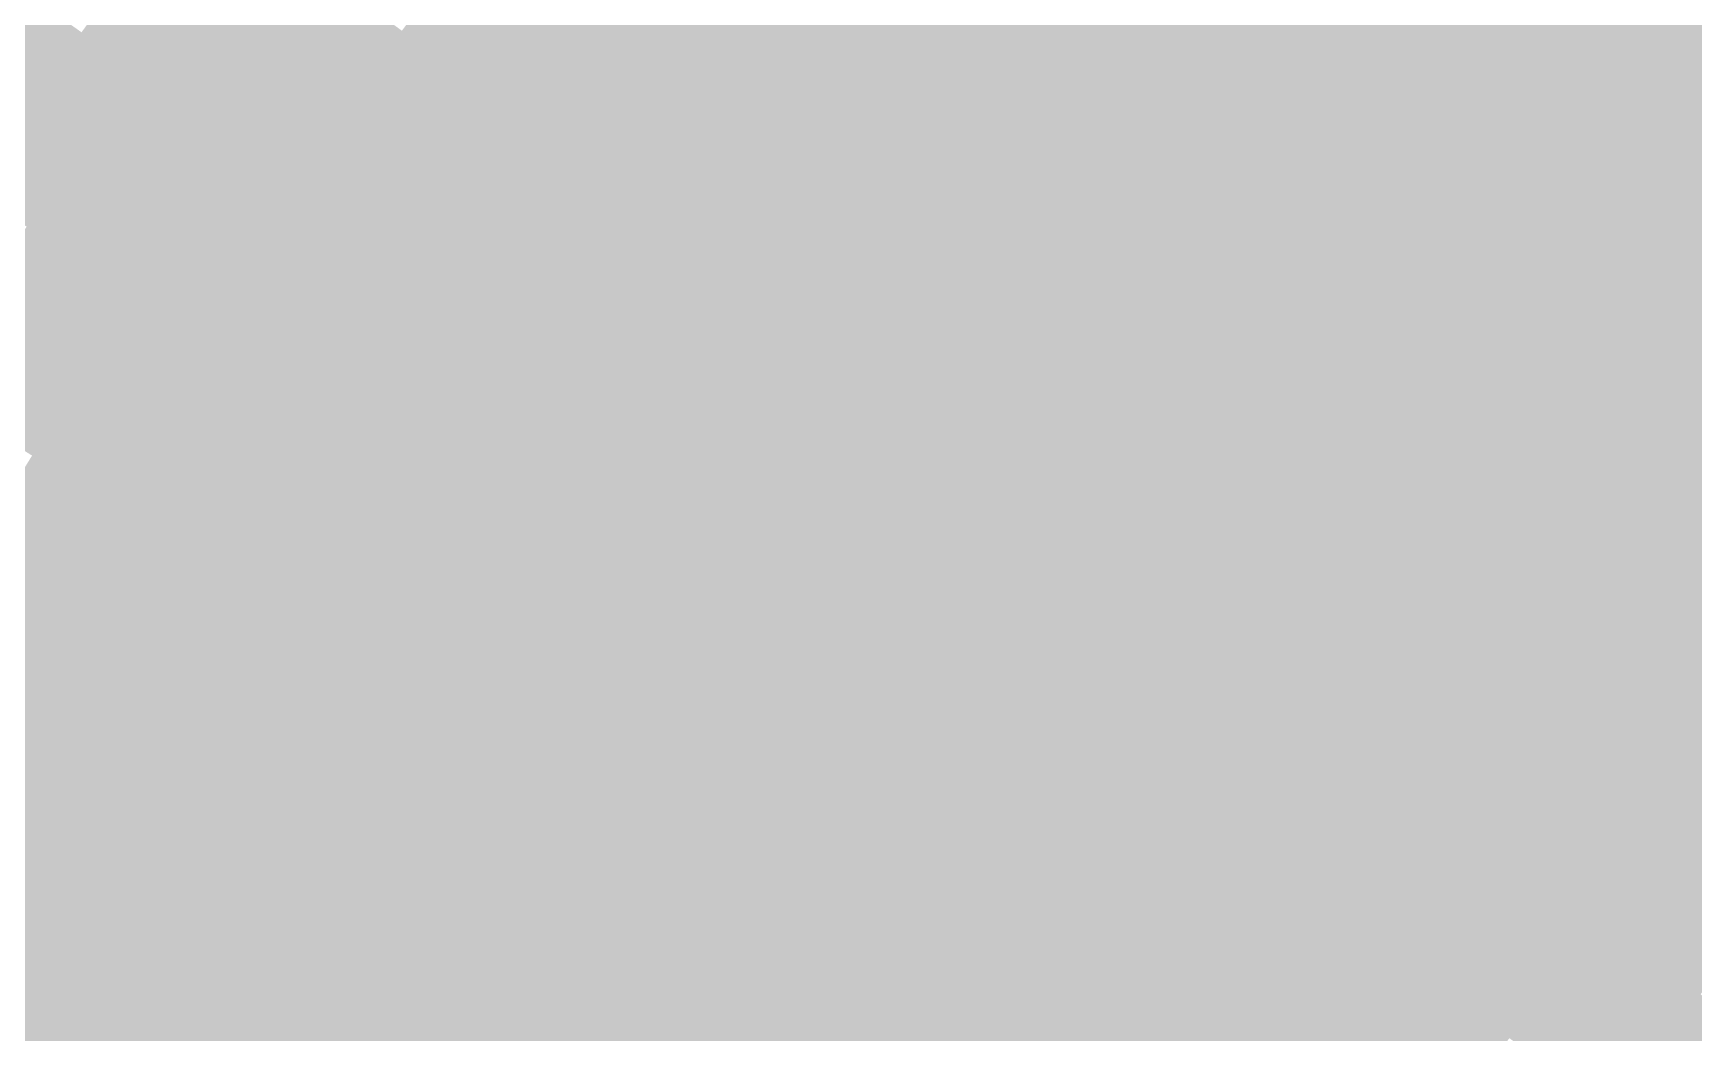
# Model space of a CAD drawing. Header units: inches. Extents: x -266 to 784, y -170 to 213.
# Drawn here: x -99.67 to -74, y 54.21 to 69.66 of the extents above; entities that cross this region are included whole.
import ezdxf

# ---------------------------------------------------------------- set-up
doc = ezdxf.new("R2010")
doc.units = ezdxf.units.IN
doc.header["$MEASUREMENT"] = 0

msp = doc.modelspace()

# ---------------------------------------------------------------- linework, layer by layer
at = {"color": 101, "true_color": 0x79f2a3}
msp.add_solid([(-89.083146, 69.52117), (-89.871493, 70.136401), (-87.350181, 71.686441), (-88.123192, 72.320834)], dxfattribs=at)
at = {"color": 113, "true_color": 0x6ad494}
msp.add_solid([(-98.110178, 69.096983), (-98.927762, 69.672791), (-96.384904, 71.483917), (-97.188111, 72.079616)], dxfattribs=at)
at = {"color": 113, "true_color": 0x72e59d}
msp.add_solid([(-93.172074, 69.101119), (-93.975281, 69.696819), (-91.448186, 71.366865), (-92.236532, 71.982096)], dxfattribs=at)
at = {"color": 101, "true_color": 0x7bf6a6}
msp.add_solid([(-88.2948, 68.905938), (-89.083146, 69.52117), (-86.577171, 71.052048), (-87.350181, 71.686441)], dxfattribs=at)
at = {"color": 101, "true_color": 0x7afea6}
msp.add_solid([(-84.258139, 69.148868), (-85.03115, 69.783261), (-82.535764, 71.19584), (-83.292973, 71.849013)], dxfattribs=at)
at = {"color": 101, "true_color": 0x66fe95}
msp.add_solid([(-80.264138, 69.236321), (-81.021347, 69.889494), (-78.540819, 71.185249), (-79.28177, 71.856808)], dxfattribs=at)
at = {"color": 91, "true_color": 0x53fe84}
msp.add_solid([(-76.317966, 69.170572), (-77.058917, 69.842131), (-74.59745, 71.022676), (-75.321697, 71.712217)], dxfattribs=at)
at = {"color": 113, "true_color": 0x6cd997}
msp.add_solid([(-97.292593, 68.521175), (-98.110178, 69.096983), (-95.581696, 70.888217), (-96.384904, 71.483917)], dxfattribs=at)
at = {"color": 101, "true_color": 0x74eaa0}
msp.add_solid([(-92.368866, 68.50542), (-93.172074, 69.101119), (-90.659839, 70.751633), (-91.448186, 71.366865)], dxfattribs=at)
at = {"color": 101, "true_color": 0x73fea1}
msp.add_solid([(-83.485129, 68.514475), (-84.258139, 69.148868), (-81.778555, 70.542667), (-82.535764, 71.19584)], dxfattribs=at)
at = {"color": 101, "true_color": 0x60fe91}
msp.add_solid([(-79.506929, 68.583149), (-80.264138, 69.236321), (-77.799868, 70.51369), (-78.540819, 71.185249)], dxfattribs=at)
at = {"color": 113, "true_color": 0x6edd9a}
msp.add_solid([(-96.475008, 67.945367), (-97.292593, 68.521175), (-94.778489, 70.292518), (-95.581696, 70.888217)], dxfattribs=at)
at = {"color": 101, "true_color": 0x7dfba9}
msp.add_solid([(-87.506453, 68.290707), (-88.2948, 68.905938), (-85.80416, 70.417655), (-86.577171, 71.052048)], dxfattribs=at)
at = {"color": 91, "true_color": 0x4dfe7f}
msp.add_solid([(-75.577015, 68.499013), (-76.317966, 69.170572), (-73.873202, 70.333136), (-74.59745, 71.022676)], dxfattribs=at)
at = {"color": 101, "true_color": 0x76eea3}
msp.add_solid([(-91.565659, 67.909721), (-92.368866, 68.50542), (-89.871493, 70.136401), (-90.659839, 70.751633)], dxfattribs=at)
at = {"color": 101, "true_color": 0x7fffac}
msp.add_solid([(-86.718107, 67.675475), (-87.506453, 68.290707), (-85.03115, 69.783261), (-85.80416, 70.417655)], dxfattribs=at)
at = {"color": 101, "true_color": 0x6dfe9d}
msp.add_solid([(-82.712119, 67.880081), (-83.485129, 68.514475), (-81.021347, 69.889494), (-81.778555, 70.542667)], dxfattribs=at)
at = {"color": 91, "true_color": 0x5afe8c}
msp.add_solid([(-78.74972, 67.929976), (-79.506929, 68.583149), (-77.058917, 69.842131), (-77.799868, 70.51369)], dxfattribs=at)
at = {"color": 113, "true_color": 0x68d094}
msp.add_solid([(-100.607823, 67.223998), (-101.439293, 67.779568), (-98.927762, 69.672791), (-99.745347, 70.248599)], dxfattribs=at)
at = {"color": 113, "true_color": 0x70e19d}
msp.add_solid([(-95.657423, 67.369558), (-96.475008, 67.945367), (-93.975281, 69.696819), (-94.778489, 70.292518)], dxfattribs=at)
at = {"color": 101, "true_color": 0x79f2a6}
msp.add_solid([(-90.762451, 67.314021), (-91.565659, 67.909721), (-89.083146, 69.52117), (-89.871493, 70.136401)], dxfattribs=at)
at = {"color": 91, "true_color": 0x46fe7b}
msp.add_solid([(-74.836064, 67.827454), (-75.577015, 68.499013), (-73.148955, 69.643595), (-73.873202, 70.333136)], dxfattribs=at)
at = {"color": 101, "true_color": 0x66fe99}
msp.add_solid([(-81.939108, 67.245688), (-82.712119, 67.880081), (-80.264138, 69.236321), (-81.021347, 69.889494)], dxfattribs=at)
at = {"color": 91, "true_color": 0x53fe88}
msp.add_solid([(-77.992511, 67.276803), (-78.74972, 67.929976), (-76.317966, 69.170572), (-77.058917, 69.842131)], dxfattribs=at)
at = {"color": 113, "true_color": 0x6ad497}
msp.add_solid([(-99.776353, 66.668428), (-100.607823, 67.223998), (-98.110178, 69.096983), (-98.927762, 69.672791)], dxfattribs=at)
at = {"color": 113, "true_color": 0x72e5a0}
msp.add_solid([(-94.839838, 66.79375), (-95.657423, 67.369558), (-93.172074, 69.101119), (-93.975281, 69.696819)], dxfattribs=at)
at = {"color": 101, "true_color": 0x7afea9}
msp.add_solid([(-85.929761, 67.060243), (-86.718107, 67.675475), (-84.258139, 69.148868), (-85.03115, 69.783261)], dxfattribs=at)
at = {"color": 103, "true_color": 0x40fe76}
msp.add_solid([(-74.095113, 67.155895), (-74.836064, 67.827454), (-72.424708, 68.954054), (-73.148955, 69.643595)], dxfattribs=at)
at = {"color": 101, "true_color": 0x7bf6a9}
msp.add_solid([(-89.959244, 66.718322), (-90.762451, 67.314021), (-88.2948, 68.905938), (-89.083146, 69.52117)], dxfattribs=at)
at = {"color": 113, "true_color": 0x6cd99a}
msp.add_solid([(-98.944884, 66.112858), (-99.776353, 66.668428), (-97.292593, 68.521175), (-98.110178, 69.096983)], dxfattribs=at)
at = {"color": 101, "true_color": 0x74eaa3}
msp.add_solid([(-94.022254, 66.217942), (-94.839838, 66.79375), (-92.368866, 68.50542), (-93.172074, 69.101119)], dxfattribs=at)
at = {"color": 101, "true_color": 0x73fea5}
msp.add_solid([(-85.141414, 66.445012), (-85.929761, 67.060243), (-83.485129, 68.514475), (-84.258139, 69.148868)], dxfattribs=at)
at = {"color": 101, "true_color": 0x60fe95}
msp.add_solid([(-81.166098, 66.611295), (-81.939108, 67.245688), (-79.506929, 68.583149), (-80.264138, 69.236321)], dxfattribs=at)
at = {"color": 91, "true_color": 0x4dfe83}
msp.add_solid([(-77.235302, 66.62363), (-77.992511, 67.276803), (-75.577015, 68.499013), (-76.317966, 69.170572)], dxfattribs=at)
at = {"color": 101, "true_color": 0x7dfbac}
msp.add_solid([(-89.156036, 66.122623), (-89.959244, 66.718322), (-87.506453, 68.290707), (-88.2948, 68.905938)], dxfattribs=at)
at = {"color": 110, "true_color": 0x3aff71}
msp.add_solid([(-73.354161, 66.484337), (-74.095113, 67.155895), (-71.700461, 68.264514), (-72.424708, 68.954054)], dxfattribs=at)
at = {"color": 101, "true_color": 0x5afe90}
msp.add_solid([(-80.393087, 65.976902), (-81.166098, 66.611295), (-78.74972, 67.929976), (-79.506929, 68.583149)], dxfattribs=at)
at = {"color": 113, "true_color": 0x6edd9d}
msp.add_solid([(-98.113414, 65.557288), (-98.944884, 66.112858), (-96.475008, 67.945367), (-97.292593, 68.521175)], dxfattribs=at)
at = {"color": 101, "true_color": 0x76eea6}
msp.add_solid([(-93.204669, 65.642134), (-94.022254, 66.217942), (-91.565659, 67.909721), (-92.368866, 68.50542)], dxfattribs=at)
at = {"color": 101, "true_color": 0x6dfea1}
msp.add_solid([(-84.353068, 65.82978), (-85.141414, 66.445012), (-82.712119, 67.880081), (-83.485129, 68.514475)], dxfattribs=at)
at = {"color": 91, "true_color": 0x46fe7f}
msp.add_solid([(-76.478093, 65.970457), (-77.235302, 66.62363), (-74.836064, 67.827454), (-75.577015, 68.499013)], dxfattribs=at)
at = {"color": 101, "true_color": 0x7fffaf}
msp.add_solid([(-88.352828, 65.526924), (-89.156036, 66.122623), (-86.718107, 67.675475), (-87.506453, 68.290707)], dxfattribs=at)
at = {"color": 113, "true_color": 0x70e1a0}
msp.add_solid([(-97.281945, 65.001717), (-98.113414, 65.557288), (-95.657423, 67.369558), (-96.475008, 67.945367)], dxfattribs=at)
at = {"color": 101, "true_color": 0x79f2a9}
msp.add_solid([(-92.387084, 65.066326), (-93.204669, 65.642134), (-90.762451, 67.314021), (-91.565659, 67.909721)], dxfattribs=at)
at = {"color": 101, "true_color": 0x66fe9c}
msp.add_solid([(-83.564721, 65.214549), (-84.353068, 65.82978), (-81.939108, 67.245688), (-82.712119, 67.880081)], dxfattribs=at)
at = {"color": 91, "true_color": 0x53fe8c}
msp.add_solid([(-79.620077, 65.342508), (-80.393087, 65.976902), (-77.992511, 67.276803), (-78.74972, 67.929976)], dxfattribs=at)
at = {"color": 103, "true_color": 0x40fe7b}
msp.add_solid([(-75.720885, 65.317284), (-76.478093, 65.970457), (-74.095113, 67.155895), (-74.836064, 67.827454)], dxfattribs=at)
at = {"color": 101, "true_color": 0x7afeac}
msp.add_solid([(-87.549621, 64.931224), (-88.352828, 65.526924), (-85.929761, 67.060243), (-86.718107, 67.675475)], dxfattribs=at)
at = {"color": 101, "true_color": 0x72e5a3}
msp.add_solid([(-96.450475, 64.446147), (-97.281945, 65.001717), (-94.839838, 66.79375), (-95.657423, 67.369558)], dxfattribs=at)
at = {"color": 101, "true_color": 0x7bf6ac}
msp.add_solid([(-91.569499, 64.490517), (-92.387084, 65.066326), (-89.959244, 66.718322), (-90.762451, 67.314021)], dxfattribs=at)
at = {"color": 91, "true_color": 0x4dfe88}
msp.add_solid([(-78.847066, 64.708115), (-79.620077, 65.342508), (-77.235302, 66.62363), (-77.992511, 67.276803)], dxfattribs=at)
at = {"color": 101, "true_color": 0x73fea8}
msp.add_solid([(-86.746413, 64.335525), (-87.549621, 64.931224), (-85.141414, 66.445012), (-85.929761, 67.060243)], dxfattribs=at)
at = {"color": 101, "true_color": 0x60fe98}
msp.add_solid([(-82.776375, 64.599317), (-83.564721, 65.214549), (-81.166098, 66.611295), (-81.939108, 67.245688)], dxfattribs=at)
at = {"color": 110, "true_color": 0x3aff76}
msp.add_solid([(-74.963676, 64.664111), (-75.720885, 65.317284), (-73.354161, 66.484337), (-74.095113, 67.155895)], dxfattribs=at)
at = {"color": 101, "true_color": 0x74eaa6}
msp.add_solid([(-95.619005, 63.890577), (-96.450475, 64.446147), (-94.022254, 66.217942), (-94.839838, 66.79375)], dxfattribs=at)
at = {"color": 113, "true_color": 0x6cd99c}
msp.add_solid([(-100.537574, 63.664717), (-101.382428, 64.199714), (-98.944884, 66.112858), (-99.776353, 66.668428)], dxfattribs=at)
at = {"color": 101, "true_color": 0x7dfbaf}
msp.add_solid([(-90.751914, 63.914709), (-91.569499, 64.490517), (-89.156036, 66.122623), (-89.959244, 66.718322)], dxfattribs=at)
at = {"color": 101, "true_color": 0x5afe94}
msp.add_solid([(-81.988028, 63.984085), (-82.776375, 64.599317), (-80.393087, 65.976902), (-81.166098, 66.611295)], dxfattribs=at)
at = {"color": 91, "true_color": 0x46fe83}
msp.add_solid([(-78.074056, 64.073722), (-78.847066, 64.708115), (-76.478093, 65.970457), (-77.235302, 66.62363)], dxfattribs=at)
at = {"color": 101, "true_color": 0x6dfea4}
msp.add_solid([(-85.943206, 63.739826), (-86.746413, 64.335525), (-84.353068, 65.82978), (-85.141414, 66.445012)], dxfattribs=at)
at = {"color": 110, "true_color": 0x33ff72}
msp.add_solid([(-74.206467, 64.010939), (-74.963676, 64.664111), (-72.61321, 65.812778), (-73.354161, 66.484337)], dxfattribs=at)
at = {"color": 113, "true_color": 0x6edd9f}
msp.add_solid([(-99.692721, 63.129719), (-100.537574, 63.664717), (-98.113414, 65.557288), (-98.944884, 66.112858)], dxfattribs=at)
at = {"color": 101, "true_color": 0x76eea9}
msp.add_solid([(-94.787536, 63.335007), (-95.619005, 63.890577), (-93.204669, 65.642134), (-94.022254, 66.217942)], dxfattribs=at)
at = {"color": 111, "true_color": 0x7fffb2}
msp.add_solid([(-89.934329, 63.338901), (-90.751914, 63.914709), (-88.352828, 65.526924), (-89.156036, 66.122623)], dxfattribs=at)
at = {"color": 101, "true_color": 0x66fea0}
msp.add_solid([(-85.139998, 63.144126), (-85.943206, 63.739826), (-83.564721, 65.214549), (-84.353068, 65.82978)], dxfattribs=at)
at = {"color": 101, "true_color": 0x53fe90}
msp.add_solid([(-81.199682, 63.368854), (-81.988028, 63.984085), (-79.620077, 65.342508), (-80.393087, 65.976902)], dxfattribs=at)
at = {"color": 103, "true_color": 0x40fe7f}
msp.add_solid([(-77.301045, 63.439328), (-78.074056, 64.073722), (-75.720885, 65.317284), (-76.478093, 65.970457)], dxfattribs=at)
at = {"color": 110, "true_color": 0x2dff6d}
msp.add_solid([(-73.449258, 63.357766), (-74.206467, 64.010939), (-71.872259, 65.141219), (-72.61321, 65.812778)], dxfattribs=at)
at = {"color": 113, "true_color": 0x70e1a2}
msp.add_solid([(-98.847867, 62.594722), (-99.692721, 63.129719), (-97.281945, 65.001717), (-98.113414, 65.557288)], dxfattribs=at)
at = {"color": 101, "true_color": 0x79f2ac}
msp.add_solid([(-93.956066, 62.779436), (-94.787536, 63.335007), (-92.387084, 65.066326), (-93.204669, 65.642134)], dxfattribs=at)
at = {"color": 101, "true_color": 0x7afeaf}
msp.add_solid([(-89.116745, 62.763093), (-89.934329, 63.338901), (-87.549621, 64.931224), (-88.352828, 65.526924)], dxfattribs=at)
at = {"color": 101, "true_color": 0x60fe9c}
msp.add_solid([(-84.336791, 62.548427), (-85.139998, 63.144126), (-82.776375, 64.599317), (-83.564721, 65.214549)], dxfattribs=at)
at = {"color": 91, "true_color": 0x4dfe8c}
msp.add_solid([(-80.411336, 62.753622), (-81.199682, 63.368854), (-78.847066, 64.708115), (-79.620077, 65.342508)], dxfattribs=at)
at = {"color": 110, "true_color": 0x3aff7b}
msp.add_solid([(-76.528035, 62.804935), (-77.301045, 63.439328), (-74.963676, 64.664111), (-75.720885, 65.317284)], dxfattribs=at)
at = {"color": 101, "true_color": 0x72e5a5}
msp.add_solid([(-98.003014, 62.059724), (-98.847867, 62.594722), (-96.450475, 64.446147), (-97.281945, 65.001717)], dxfattribs=at)
at = {"color": 101, "true_color": 0x7bf6af}
msp.add_solid([(-93.124597, 62.223866), (-93.956066, 62.779436), (-91.569499, 64.490517), (-92.387084, 65.066326)], dxfattribs=at)
at = {"color": 101, "true_color": 0x73feab}
msp.add_solid([(-88.29916, 62.187285), (-89.116745, 62.763093), (-86.746413, 64.335525), (-87.549621, 64.931224)], dxfattribs=at)
at = {"color": 91, "true_color": 0x46fe88}
msp.add_solid([(-79.622989, 62.138391), (-80.411336, 62.753622), (-78.074056, 64.073722), (-78.847066, 64.708115)], dxfattribs=at)
at = {"color": 101, "true_color": 0x74eaa9}
msp.add_solid([(-97.15816, 61.524726), (-98.003014, 62.059724), (-95.619005, 63.890577), (-96.450475, 64.446147)], dxfattribs=at)
at = {"color": 111, "true_color": 0x7dfbb2}
msp.add_solid([(-92.293127, 61.668296), (-93.124597, 62.223866), (-90.751914, 63.914709), (-91.569499, 64.490517)], dxfattribs=at)
at = {"color": 101, "true_color": 0x5afe98}
msp.add_solid([(-83.533583, 61.952728), (-84.336791, 62.548427), (-81.988028, 63.984085), (-82.776375, 64.599317)], dxfattribs=at)
at = {"color": 110, "true_color": 0x33ff76}
msp.add_solid([(-75.755024, 62.170542), (-76.528035, 62.804935), (-74.206467, 64.010939), (-74.963676, 64.664111)], dxfattribs=at)
at = {"color": 101, "true_color": 0x6dfea7}
msp.add_solid([(-87.481575, 61.611476), (-88.29916, 62.187285), (-85.943206, 63.739826), (-86.746413, 64.335525)], dxfattribs=at)
at = {"color": 101, "true_color": 0x53fe94}
msp.add_solid([(-82.730376, 61.357028), (-83.533583, 61.952728), (-81.199682, 63.368854), (-81.988028, 63.984085)], dxfattribs=at)
at = {"color": 103, "true_color": 0x40fe84}
msp.add_solid([(-78.834643, 61.523159), (-79.622989, 62.138391), (-77.301045, 63.439328), (-78.074056, 64.073722)], dxfattribs=at)
at = {"color": 110, "true_color": 0x2dff72}
msp.add_solid([(-74.982014, 61.536149), (-75.755024, 62.170542), (-73.449258, 63.357766), (-74.206467, 64.010939)], dxfattribs=at)
at = {"color": 101, "true_color": 0x76eeac}
msp.add_solid([(-96.313306, 60.989729), (-97.15816, 61.524726), (-94.787536, 63.335007), (-95.619005, 63.890577)], dxfattribs=at)
at = {"color": 111, "true_color": 0x7fffb5}
msp.add_solid([(-91.461657, 61.112726), (-92.293127, 61.668296), (-89.934329, 63.338901), (-90.751914, 63.914709)], dxfattribs=at)
at = {"color": 101, "true_color": 0x66fea4}
msp.add_solid([(-86.66399, 61.035668), (-87.481575, 61.611476), (-85.139998, 63.144126), (-85.943206, 63.739826)], dxfattribs=at)
at = {"color": 110, "true_color": 0x3aff7f}
msp.add_solid([(-78.046296, 60.907927), (-78.834643, 61.523159), (-76.528035, 62.804935), (-77.301045, 63.439328)], dxfattribs=at)
at = {"color": 101, "true_color": 0x79f2af}
msp.add_solid([(-95.468453, 60.454731), (-96.313306, 60.989729), (-93.956066, 62.779436), (-94.787536, 63.335007)], dxfattribs=at)
at = {"color": 111, "true_color": 0x7afeb2}
msp.add_solid([(-90.630188, 60.557155), (-91.461657, 61.112726), (-89.116745, 62.763093), (-89.934329, 63.338901)], dxfattribs=at)
at = {"color": 101, "true_color": 0x4dfe90}
msp.add_solid([(-81.927168, 60.761329), (-82.730376, 61.357028), (-80.411336, 62.753622), (-81.199682, 63.368854)], dxfattribs=at)
at = {"color": 110, "true_color": 0x26ff6e}
msp.add_solid([(-74.209004, 60.901755), (-74.982014, 61.536149), (-72.692049, 62.704593), (-73.449258, 63.357766)], dxfattribs=at)
at = {"color": 113, "true_color": 0x70e1a5}
msp.add_solid([(-100.354247, 60.150021), (-101.211976, 60.664124), (-98.847867, 62.594722), (-99.692721, 63.129719)], dxfattribs=at)
at = {"color": 101, "true_color": 0x60fea0}
msp.add_solid([(-85.846405, 60.45986), (-86.66399, 61.035668), (-84.336791, 62.548427), (-85.139998, 63.144126)], dxfattribs=at)
at = {"color": 111, "true_color": 0x7bf6b2}
msp.add_solid([(-94.623599, 59.919733), (-95.468453, 60.454731), (-93.124597, 62.223866), (-93.956066, 62.779436)], dxfattribs=at)
at = {"color": 101, "true_color": 0x73feaf}
msp.add_solid([(-89.798718, 60.001585), (-90.630188, 60.557155), (-88.29916, 62.187285), (-89.116745, 62.763093)], dxfattribs=at)
at = {"color": 91, "true_color": 0x46fe8c}
msp.add_solid([(-81.123961, 60.16563), (-81.927168, 60.761329), (-79.622989, 62.138391), (-80.411336, 62.753622)], dxfattribs=at)
at = {"color": 110, "true_color": 0x33ff7b}
msp.add_solid([(-77.25795, 60.292696), (-78.046296, 60.907927), (-75.755024, 62.170542), (-76.528035, 62.804935)], dxfattribs=at)
at = {"color": 110, "true_color": 0x20ff69}
msp.add_solid([(-73.435993, 60.267362), (-74.209004, 60.901755), (-71.93484, 62.05142), (-72.692049, 62.704593)], dxfattribs=at)
at = {"color": 123, "true_color": 0x72e5a8}
msp.add_solid([(-99.496519, 59.635918), (-100.354247, 60.150021), (-98.003014, 62.059724), (-98.847867, 62.594722)], dxfattribs=at)
at = {"color": 101, "true_color": 0x5afe9c}
msp.add_solid([(-85.028821, 59.884052), (-85.846405, 60.45986), (-83.533583, 61.952728), (-84.336791, 62.548427)], dxfattribs=at)
at = {"color": 111, "true_color": 0x7dfbb5}
msp.add_solid([(-93.778746, 59.384736), (-94.623599, 59.919733), (-92.293127, 61.668296), (-93.124597, 62.223866)], dxfattribs=at)
at = {"color": 101, "true_color": 0x6dfeab}
msp.add_solid([(-88.967249, 59.446015), (-89.798718, 60.001585), (-87.481575, 61.611476), (-88.29916, 62.187285)], dxfattribs=at)
at = {"color": 103, "true_color": 0x40fe88}
msp.add_solid([(-80.320753, 59.56993), (-81.123961, 60.16563), (-78.834643, 61.523159), (-79.622989, 62.138391)], dxfattribs=at)
at = {"color": 110, "true_color": 0x2dff77}
msp.add_solid([(-76.469603, 59.677464), (-77.25795, 60.292696), (-74.982014, 61.536149), (-75.755024, 62.170542)], dxfattribs=at)
at = {"color": 101, "true_color": 0x74eaab}
msp.add_solid([(-98.63879, 59.121816), (-99.496519, 59.635918), (-97.15816, 61.524726), (-98.003014, 62.059724)], dxfattribs=at)
at = {"color": 101, "true_color": 0x53fe98}
msp.add_solid([(-84.211236, 59.308244), (-85.028821, 59.884052), (-82.730376, 61.357028), (-83.533583, 61.952728)], dxfattribs=at)
at = {"color": 111, "true_color": 0x7fffb8}
msp.add_solid([(-92.933892, 58.849738), (-93.778746, 59.384736), (-91.461657, 61.112726), (-92.293127, 61.668296)], dxfattribs=at)
at = {"color": 101, "true_color": 0x76eeae}
msp.add_solid([(-97.781062, 58.607713), (-98.63879, 59.121816), (-96.313306, 60.989729), (-97.15816, 61.524726)], dxfattribs=at)
at = {"color": 101, "true_color": 0x66fea7}
msp.add_solid([(-88.135779, 58.890445), (-88.967249, 59.446015), (-86.66399, 61.035668), (-87.481575, 61.611476)], dxfattribs=at)
at = {"color": 110, "true_color": 0x3aff84}
msp.add_solid([(-79.517546, 58.974231), (-80.320753, 59.56993), (-78.046296, 60.907927), (-78.834643, 61.523159)], dxfattribs=at)
at = {"color": 110, "true_color": 0x26ff73}
msp.add_solid([(-75.681257, 59.062233), (-76.469603, 59.677464), (-74.209004, 60.901755), (-74.982014, 61.536149)], dxfattribs=at)
at = {"color": 111, "true_color": 0x7afeb5}
msp.add_solid([(-92.089039, 58.314741), (-92.933892, 58.849738), (-90.630188, 60.557155), (-91.461657, 61.112726)], dxfattribs=at)
at = {"color": 101, "true_color": 0x4dfe94}
msp.add_solid([(-83.393651, 58.732436), (-84.211236, 59.308244), (-81.927168, 60.761329), (-82.730376, 61.357028)], dxfattribs=at)
at = {"color": 111, "true_color": 0x79f2b2}
msp.add_solid([(-96.923333, 58.09361), (-97.781062, 58.607713), (-95.468453, 60.454731), (-96.313306, 60.989729)], dxfattribs=at)
at = {"color": 101, "true_color": 0x60fea3}
msp.add_solid([(-87.304309, 58.334874), (-88.135779, 58.890445), (-85.846405, 60.45986), (-86.66399, 61.035668)], dxfattribs=at)
at = {"color": 110, "true_color": 0x33ff80}
msp.add_solid([(-78.714338, 58.378532), (-79.517546, 58.974231), (-77.25795, 60.292696), (-78.046296, 60.907927)], dxfattribs=at)
at = {"color": 110, "true_color": 0x20ff6f}
msp.add_solid([(-74.892911, 58.447001), (-75.681257, 59.062233), (-73.435993, 60.267362), (-74.209004, 60.901755)], dxfattribs=at)
at = {"color": 101, "true_color": 0x46fe90}
msp.add_solid([(-82.576066, 58.156627), (-83.393651, 58.732436), (-81.123961, 60.16563), (-81.927168, 60.761329)], dxfattribs=at)
at = {"color": 111, "true_color": 0x7bf6b5}
msp.add_solid([(-96.065604, 57.579507), (-96.923333, 58.09361), (-94.623599, 59.919733), (-95.468453, 60.454731)], dxfattribs=at)
at = {"color": 111, "true_color": 0x73feb2}
msp.add_solid([(-91.244185, 57.779743), (-92.089039, 58.314741), (-89.798718, 60.001585), (-90.630188, 60.557155)], dxfattribs=at)
at = {"color": 101, "true_color": 0x5afea0}
msp.add_solid([(-86.47284, 57.779304), (-87.304309, 58.334874), (-85.028821, 59.884052), (-85.846405, 60.45986)], dxfattribs=at)
at = {"color": 123, "true_color": 0x72e5ab}
msp.add_solid([(-100.930091, 57.17619), (-101.800178, 57.669088), (-99.496519, 59.635918), (-100.354247, 60.150021)], dxfattribs=at)
at = {"color": 103, "true_color": 0x40fe8c}
msp.add_solid([(-81.758481, 57.580819), (-82.576066, 58.156627), (-80.320753, 59.56993), (-81.123961, 60.16563)], dxfattribs=at)
at = {"color": 110, "true_color": 0x2dff7c}
msp.add_solid([(-77.911131, 57.782833), (-78.714338, 58.378532), (-76.469603, 59.677464), (-77.25795, 60.292696)], dxfattribs=at)
at = {"color": 110, "true_color": 0x1aff6b}
msp.add_solid([(-74.104564, 57.83177), (-74.892911, 58.447001), (-72.662983, 59.632969), (-73.435993, 60.267362)], dxfattribs=at)
at = {"color": 111, "true_color": 0x7dfbb8}
msp.add_solid([(-95.207876, 57.065405), (-96.065604, 57.579507), (-93.778746, 59.384736), (-94.623599, 59.919733)], dxfattribs=at)
at = {"color": 101, "true_color": 0x6dfeae}
msp.add_solid([(-90.399331, 57.244745), (-91.244185, 57.779743), (-88.967249, 59.446015), (-89.798718, 60.001585)], dxfattribs=at)
at = {"color": 101, "true_color": 0x53fe9c}
msp.add_solid([(-85.64137, 57.223734), (-86.47284, 57.779304), (-84.211236, 59.308244), (-85.028821, 59.884052)], dxfattribs=at)
at = {"color": 101, "true_color": 0x74eaae}
msp.add_solid([(-100.060004, 56.683292), (-100.930091, 57.17619), (-98.63879, 59.121816), (-99.496519, 59.635918)], dxfattribs=at)
at = {"color": 110, "true_color": 0x3aff89}
msp.add_solid([(-80.940896, 57.005011), (-81.758481, 57.580819), (-79.517546, 58.974231), (-80.320753, 59.56993)], dxfattribs=at)
at = {"color": 110, "true_color": 0x26ff78}
msp.add_solid([(-77.107923, 57.187133), (-77.911131, 57.782833), (-75.681257, 59.062233), (-76.469603, 59.677464)], dxfattribs=at)
at = {"color": 110, "true_color": 0x13ff66}
msp.add_solid([(-73.316218, 57.216538), (-74.104564, 57.83177), (-71.889972, 58.998575), (-72.662983, 59.632969)], dxfattribs=at)
at = {"color": 111, "true_color": 0x7fffbb}
msp.add_solid([(-94.350147, 56.551302), (-95.207876, 57.065405), (-92.933892, 58.849738), (-93.778746, 59.384736)], dxfattribs=at)
at = {"color": 101, "true_color": 0x66feab}
msp.add_solid([(-89.554478, 56.709748), (-90.399331, 57.244745), (-88.135779, 58.890445), (-88.967249, 59.446015)], dxfattribs=at)
at = {"color": 101, "true_color": 0x4dfe98}
msp.add_solid([(-84.8099, 56.668164), (-85.64137, 57.223734), (-83.393651, 58.732436), (-84.211236, 59.308244)], dxfattribs=at)
at = {"color": 111, "true_color": 0x76eeb1}
msp.add_solid([(-99.189917, 56.190394), (-100.060004, 56.683292), (-97.781062, 58.607713), (-98.63879, 59.121816)], dxfattribs=at)
at = {"color": 110, "true_color": 0x20ff74}
msp.add_solid([(-76.304715, 56.591434), (-77.107923, 57.187133), (-74.892911, 58.447001), (-75.681257, 59.062233)], dxfattribs=at)
at = {"color": 111, "true_color": 0x7afeb9}
msp.add_solid([(-93.492418, 56.037199), (-94.350147, 56.551302), (-92.089039, 58.314741), (-92.933892, 58.849738)], dxfattribs=at)
at = {"color": 101, "true_color": 0x60fea7}
msp.add_solid([(-88.709624, 56.17475), (-89.554478, 56.709748), (-87.304309, 58.334874), (-88.135779, 58.890445)], dxfattribs=at)
at = {"color": 110, "true_color": 0x33ff85}
msp.add_solid([(-80.123312, 56.429203), (-80.940896, 57.005011), (-78.714338, 58.378532), (-79.517546, 58.974231)], dxfattribs=at)
at = {"color": 111, "true_color": 0x79f2b4}
msp.add_solid([(-98.31983, 55.697496), (-99.189917, 56.190394), (-96.923333, 58.09361), (-97.781062, 58.607713)], dxfattribs=at)
at = {"color": 101, "true_color": 0x46fe95}
msp.add_solid([(-83.978431, 56.112594), (-84.8099, 56.668164), (-82.576066, 58.156627), (-83.393651, 58.732436)], dxfattribs=at)
at = {"color": 111, "true_color": 0x73feb5}
msp.add_solid([(-92.63469, 55.523096), (-93.492418, 56.037199), (-91.244185, 57.779743), (-92.089039, 58.314741)], dxfattribs=at)
at = {"color": 101, "true_color": 0x5afea4}
msp.add_solid([(-87.864771, 55.639752), (-88.709624, 56.17475), (-86.47284, 57.779304), (-87.304309, 58.334874)], dxfattribs=at)
at = {"color": 110, "true_color": 0x2dff81}
msp.add_solid([(-79.305727, 55.853395), (-80.123312, 56.429203), (-77.911131, 57.782833), (-78.714338, 58.378532)], dxfattribs=at)
at = {"color": 110, "true_color": 0x1aff70}
msp.add_solid([(-75.501508, 55.995735), (-76.304715, 56.591434), (-74.104564, 57.83177), (-74.892911, 58.447001)], dxfattribs=at)
at = {"color": 111, "true_color": 0x7bf6b8}
msp.add_solid([(-97.449743, 55.204598), (-98.31983, 55.697496), (-96.065604, 57.579507), (-96.923333, 58.09361)], dxfattribs=at)
at = {"color": 113, "true_color": 0x40fe91}
msp.add_solid([(-83.146961, 55.557023), (-83.978431, 56.112594), (-81.758481, 57.580819), (-82.576066, 58.156627)], dxfattribs=at)
at = {"color": 111, "true_color": 0x6dfeb2}
msp.add_solid([(-91.776961, 55.008994), (-92.63469, 55.523096), (-90.399331, 57.244745), (-91.244185, 57.779743)], dxfattribs=at)
at = {"color": 101, "true_color": 0x53fea0}
msp.add_solid([(-87.019917, 55.104755), (-87.864771, 55.639752), (-85.64137, 57.223734), (-86.47284, 57.779304)], dxfattribs=at)
at = {"color": 110, "true_color": 0x26ff7d}
msp.add_solid([(-78.488142, 55.277586), (-79.305727, 55.853395), (-77.107923, 57.187133), (-77.911131, 57.782833)], dxfattribs=at)
at = {"color": 110, "true_color": 0x13ff6c}
msp.add_solid([(-74.6983, 55.400035), (-75.501508, 55.995735), (-73.316218, 57.216538), (-74.104564, 57.83177)], dxfattribs=at)
at = {"color": 111, "true_color": 0x7dfbbb}
msp.add_solid([(-96.579656, 54.711699), (-97.449743, 55.204598), (-95.207876, 57.065405), (-96.065604, 57.579507)], dxfattribs=at)
at = {"color": 110, "true_color": 0x3aff8d}
msp.add_solid([(-82.315492, 55.001453), (-83.146961, 55.557023), (-80.940896, 57.005011), (-81.758481, 57.580819)], dxfattribs=at)
at = {"color": 111, "true_color": 0x7fffbe}
msp.add_solid([(-95.709569, 54.218801), (-96.579656, 54.711699), (-94.350147, 56.551302), (-95.207876, 57.065405)], dxfattribs=at)
at = {"color": 101, "true_color": 0x66feae}
msp.add_solid([(-90.919233, 54.494891), (-91.776961, 55.008994), (-89.554478, 56.709748), (-90.399331, 57.244745)], dxfattribs=at)
at = {"color": 101, "true_color": 0x4dfe9d}
msp.add_solid([(-86.175064, 54.569757), (-87.019917, 55.104755), (-84.8099, 56.668164), (-85.64137, 57.223734)], dxfattribs=at)
at = {"color": 110, "true_color": 0x33ff8a}
msp.add_solid([(-81.484022, 54.445883), (-82.315492, 55.001453), (-80.123312, 56.429203), (-80.940896, 57.005011)], dxfattribs=at)
at = {"color": 110, "true_color": 0x20ff79}
msp.add_solid([(-77.670557, 54.701778), (-78.488142, 55.277586), (-76.304715, 56.591434), (-77.107923, 57.187133)], dxfattribs=at)
at = {"color": 110, "true_color": 0x0dff68}
msp.add_solid([(-73.895093, 54.804336), (-74.6983, 55.400035), (-72.527871, 56.601306), (-73.316218, 57.216538)], dxfattribs=at)
at = {"color": 111, "true_color": 0x76eeb4}
msp.add_solid([(-100.539024, 53.739228), (-101.420945, 54.210625), (-99.189917, 56.190394), (-100.060004, 56.683292)], dxfattribs=at)
at = {"color": 111, "true_color": 0x7afebc}
msp.add_solid([(-94.839482, 53.725903), (-95.709569, 54.218801), (-93.492418, 56.037199), (-94.350147, 56.551302)], dxfattribs=at)
at = {"color": 101, "true_color": 0x60feab}
msp.add_solid([(-90.061504, 53.980788), (-90.919233, 54.494891), (-88.709624, 56.17475), (-89.554478, 56.709748)], dxfattribs=at)
at = {"color": 101, "true_color": 0x46fe99}
msp.add_solid([(-85.33021, 54.03476), (-86.175064, 54.569757), (-83.978431, 56.112594), (-84.8099, 56.668164)], dxfattribs=at)
at = {"color": 110, "true_color": 0x1aff75}
msp.add_solid([(-76.852972, 54.12597), (-77.670557, 54.701778), (-75.501508, 55.995735), (-76.304715, 56.591434)], dxfattribs=at)
at = {"color": 110, "true_color": 0x2dff86}
msp.add_solid([(-80.652552, 53.890313), (-81.484022, 54.445883), (-79.305727, 55.853395), (-80.123312, 56.429203)], dxfattribs=at)
at = {"color": 111, "true_color": 0x79f2b7}
msp.add_solid([(-99.657103, 53.267831), (-100.539024, 53.739228), (-98.31983, 55.697496), (-99.189917, 56.190394)], dxfattribs=at)
at = {"color": 111, "true_color": 0x73feb9}
msp.add_solid([(-93.969395, 53.233005), (-94.839482, 53.725903), (-92.63469, 55.523096), (-93.492418, 56.037199)], dxfattribs=at)
at = {"color": 101, "true_color": 0x5afea8}
msp.add_solid([(-89.203775, 53.466685), (-90.061504, 53.980788), (-87.864771, 55.639752), (-88.709624, 56.17475)], dxfattribs=at)
at = {"color": 113, "true_color": 0x40fe96}
msp.add_solid([(-84.485357, 53.499762), (-85.33021, 54.03476), (-83.146961, 55.557023), (-83.978431, 56.112594)], dxfattribs=at)
at = {"color": 110, "true_color": 0x13ff72}
msp.add_solid([(-76.035388, 53.550162), (-76.852972, 54.12597), (-74.6983, 55.400035), (-75.501508, 55.995735)], dxfattribs=at)
at = {"color": 110, "true_color": 0x26ff82}
msp.add_solid([(-79.821083, 53.334742), (-80.652552, 53.890313), (-78.488142, 55.277586), (-79.305727, 55.853395)], dxfattribs=at)
at = {"color": 111, "true_color": 0x7bf6bb}
msp.add_solid([(-98.775182, 52.796435), (-99.657103, 53.267831), (-97.449743, 55.204598), (-98.31983, 55.697496)], dxfattribs=at)
at = {"color": 111, "true_color": 0x6dfeb5}
msp.add_solid([(-93.099308, 52.740107), (-93.969395, 53.233005), (-91.776961, 55.008994), (-92.63469, 55.523096)], dxfattribs=at)
at = {"color": 101, "true_color": 0x53fea4}
msp.add_solid([(-88.346047, 52.952583), (-89.203775, 53.466685), (-87.019917, 55.104755), (-87.864771, 55.639752)], dxfattribs=at)
at = {"color": 110, "true_color": 0x3aff92}
msp.add_solid([(-83.640503, 52.964764), (-84.485357, 53.499762), (-82.315492, 55.001453), (-83.146961, 55.557023)], dxfattribs=at)
at = {"color": 111, "true_color": 0x7dfbbe}
msp.add_solid([(-97.89326, 52.325038), (-98.775182, 52.796435), (-96.579656, 54.711699), (-97.449743, 55.204598)], dxfattribs=at)
at = {"color": 110, "true_color": 0x20ff7f}
msp.add_solid([(-78.989613, 52.779172), (-79.821083, 53.334742), (-77.670557, 54.701778), (-78.488142, 55.277586)], dxfattribs=at)
at = {"color": 110, "true_color": 0x0dff6e}
msp.add_solid([(-75.217803, 52.974354), (-76.035388, 53.550162), (-73.895093, 54.804336), (-74.6983, 55.400035)], dxfattribs=at)
at = {"color": 111, "true_color": 0x66feb2}
msp.add_solid([(-92.229221, 52.247208), (-93.099308, 52.740107), (-90.919233, 54.494891), (-91.776961, 55.008994)], dxfattribs=at)
at = {"color": 101, "true_color": 0x4dfea1}
msp.add_solid([(-87.488318, 52.43848), (-88.346047, 52.952583), (-86.175064, 54.569757), (-87.019917, 55.104755)], dxfattribs=at)
at = {"color": 110, "true_color": 0x33ff8e}
msp.add_solid([(-82.795649, 52.429767), (-83.640503, 52.964764), (-81.484022, 54.445883), (-82.315492, 55.001453)], dxfattribs=at)
at = {"color": 111, "true_color": 0x7fffc1}
msp.add_solid([(-97.011339, 51.853641), (-97.89326, 52.325038), (-95.709569, 54.218801), (-96.579656, 54.711699)], dxfattribs=at)
at = {"color": 110, "true_color": 0x1aff7b}
msp.add_solid([(-78.158144, 52.223602), (-78.989613, 52.779172), (-76.852972, 54.12597), (-77.670557, 54.701778)], dxfattribs=at)
at = {"color": 110, "true_color": 0x06ff6a}
msp.add_solid([(-74.400218, 52.398545), (-75.217803, 52.974354), (-73.091885, 54.208637), (-73.895093, 54.804336)], dxfattribs=at)
at = {"color": 101, "true_color": 0x60feaf}
msp.add_solid([(-91.359134, 51.75431), (-92.229221, 52.247208), (-90.061504, 53.980788), (-90.919233, 54.494891)], dxfattribs=at)
at = {"color": 101, "true_color": 0x46fe9d}
msp.add_solid([(-86.63059, 51.924377), (-87.488318, 52.43848), (-85.33021, 54.03476), (-86.175064, 54.569757)], dxfattribs=at)
at = {"color": 110, "true_color": 0x2dff8b}
msp.add_solid([(-81.950796, 51.894769), (-82.795649, 52.429767), (-80.652552, 53.890313), (-81.484022, 54.445883)], dxfattribs=at)
at = {"color": 111, "true_color": 0x7afebf}
msp.add_solid([(-96.129418, 51.382244), (-97.011339, 51.853641), (-94.839482, 53.725903), (-95.709569, 54.218801)], dxfattribs=at)

doc.saveas('drawing.dxf')
